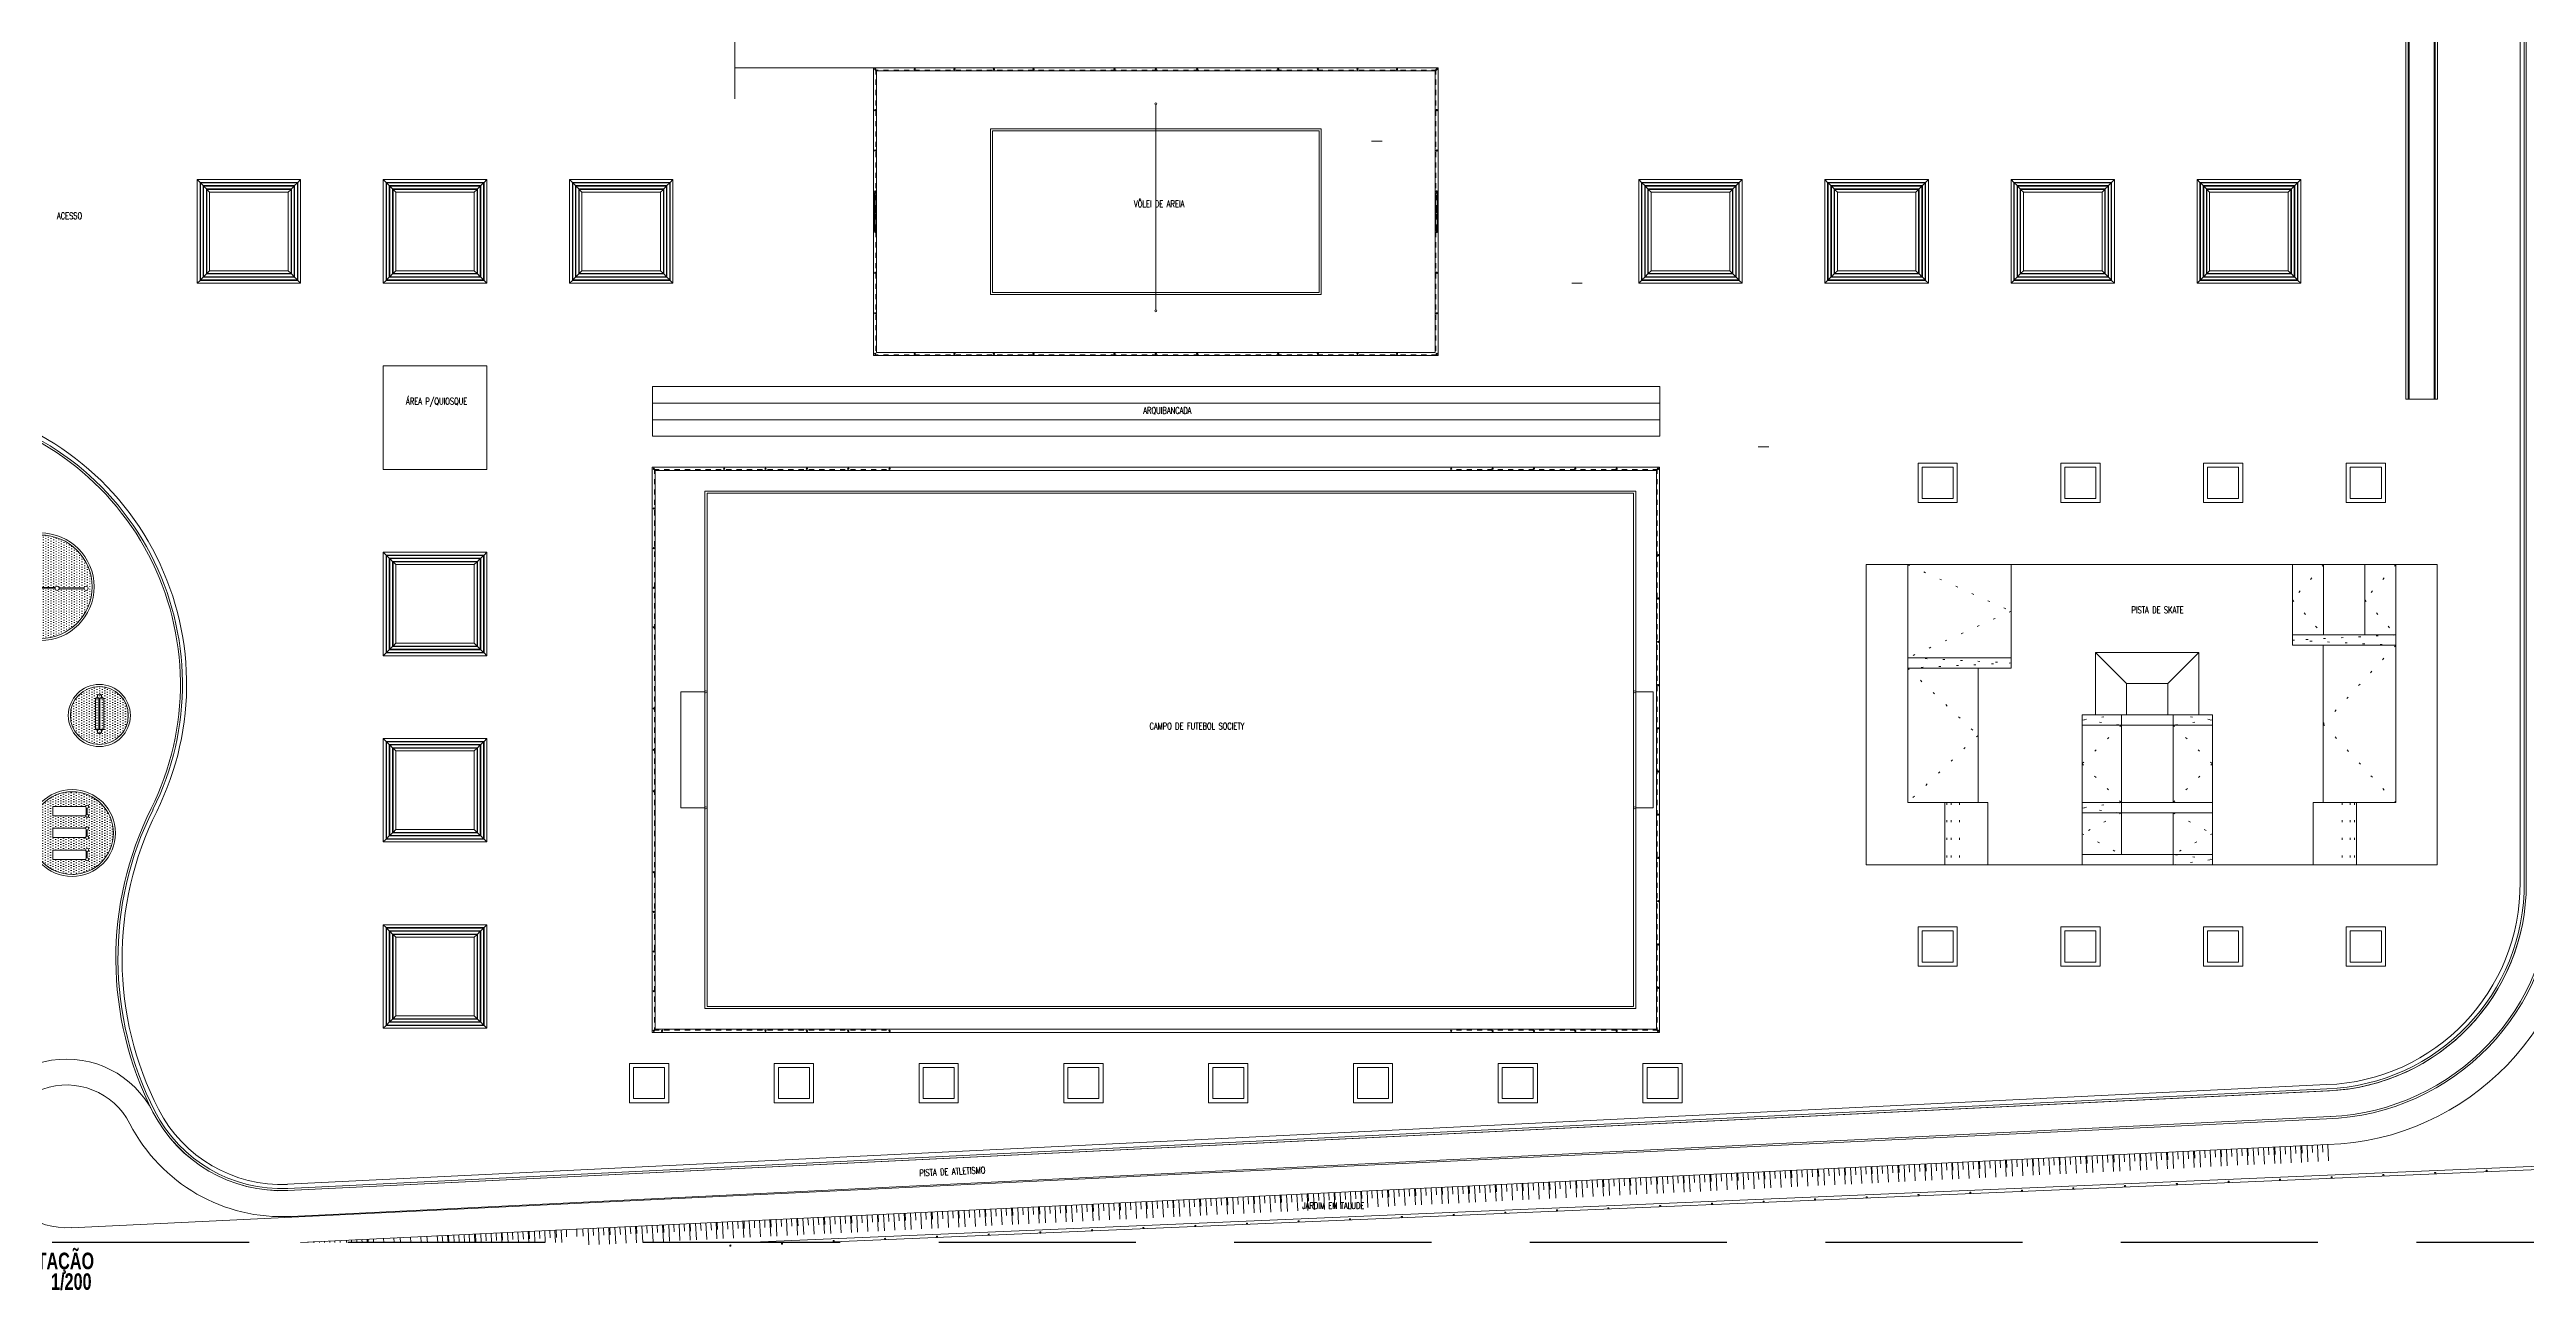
# Model space of a CAD drawing. Header units: millimetres. Extents: x 867 to 1330, y 209 to 507.
# Drawn here: x 1148.8 to 1268.6, y 370.1 to 430.1 of the extents above; entities that cross this region are included whole.
import ezdxf
from ezdxf.enums import TextEntityAlignment as Align

# ---------------------------------------------------------------- set-up
doc = ezdxf.new("R2010")
doc.units = ezdxf.units.MM
doc.header["$LTSCALE"] = 5
for name, pattern in [('ACAD_ISO07W100', [3, 0, -3]), ('ARQ-MEPJ_BAS-PJ1-GERAL-R06$0$TT4', [0.1, 0.05, -0.05]), ('HIDDEN', [9.525, 6.35, -3.175])]:
    doc.linetypes.add(name, pattern=pattern)
for name, color, linetype, lineweight in [('I-ARQ', 8, 'Continuous', 0), ('I-NORMO_ARQ', 9, 'Continuous', 0), ('I-TEXTOS', 2, 'Continuous', 25)]:
    doc.layers.add(name, color=color, linetype=linetype, lineweight=lineweight)
doc.styles.add('ROMANS', font='ROMANS.SHX', dxfattribs={"height": 0.25})
doc.styles.add('SANSSERIFBOLD', font='sasb____.pfb')

# ---------------------------------------------------------------- blocks, each defined once
blk = doc.blocks.new('A$C2C1F21F5')
at = {"layer": 'I-ARQ'}
for p, q in [((15.07, 11.9), (15.22, 11.9)), ((15.67, -36.8), (15.67, 11.9)), ((16.47, -36.8), (16.47, 11.9))]:
    blk.add_line(p, q, dxfattribs=at)
for points in [[(16.07, -36.8), (14.87, -36.8), (14.87, 11.9), (16.07, 11.9)], [(16.07, -36.8), (17.27, -36.8), (17.27, 11.9), (16.07, 11.9)]]:
    blk.add_lwpolyline(points, dxfattribs=at)
blk = doc.blocks.new('A$C7A5F3391')
at = {"layer": 'I-ARQ', "ltscale": 10}
for p, q in [((0.14, 4.87), (0, 5)), ((0.29, 4.71), (0.16, 4.85)), ((4.71, 4.71), (4.85, 4.85)), ((4.87, 4.87), (5, 5)), ((0.45, 4.56), (0.31, 4.69)), ((0.47, 4.54), (0.6, 4.4)), ((4.54, 4.54), (4.4, 4.4)), ((4.56, 4.56), (4.69, 4.69)), ((0.14, 0.14), (0, 0)), ((0.29, 0.29), (0.16, 0.16)), ((0.45, 0.45), (0.31, 0.31)), ((0.47, 0.47), (0.6, 0.6)), ((4.54, 0.47), (4.4, 0.6)), ((4.56, 0.45), (4.69, 0.31)), ((4.71, 0.29), (4.85, 0.16)), ((4.87, 0.14), (5, 0))]:
    blk.add_line(p, q, dxfattribs=at)
for points in [[(0, 4.87), (0, 5), (5, 5), (5, 0), (4.87, 0)], [(5, 0.14), (5, 0), (0, 0), (0, 5), (0.14, 5)], [(0, 4.71), (0, 4.85)], [(0.14, 4.87), (0.14, 0.14), (4.87, 0.14)], [(4.87, 0.14), (4.87, 4.87), (0.14, 4.87)], [(0.16, 4.85), (4.85, 4.85), (4.85, 0.16), (0.16, 0.16), (0.16, 4.85)], [(0, 4.56), (0, 4.69)], [(0.29, 4.71), (0.29, 0.29), (4.71, 0.29)], [(0.29, 4.58), (0.29, 4.71), (4.71, 4.71), (4.71, 0.47)], [(4.71, 0.29), (4.71, 4.71), (0.29, 4.71)], [(4.54, 0.29), (0.29, 0.29), (0.29, 4.54)], [(4.54, 0.47), (0.47, 0.47), (0.47, 4.54)], [(4.54, 0), (4.4, 0)]]:
    blk.add_lwpolyline(points, dxfattribs=at)
for points in [[(4.69, 0.31), (0.31, 0.31), (0.31, 4.69), (4.69, 4.69), (4.69, 0.31)], [(4.56, 0.45), (4.56, 4.56), (0.45, 4.56), (0.45, 0.45), (4.56, 0.45)], [(0.47, 4.54), (0.47, 0.47), (4.54, 0.47), (4.54, 4.54)], [(4.4, 0.6), (4.4, 4.4), (0.6, 4.4), (0.6, 0.6), (4.4, 0.6)]]:
    blk.add_lwpolyline(points, close=True, dxfattribs=at)
blk = doc.blocks.new('A$C72AE6952')
at = {"layer": 'I-ARQ'}
for p, q in [((48.7, 27.3), (0, 27.3)), ((0, 27.3), (0, 0)), ((48.55, 27.15), (0.15, 27.15)), ((0.15, 27.15), (0.15, 0.15)), ((0.15, 0.65), (0.15, 26.65)), ((48.55, 27.15), (48.55, 0.15)), ((48.7, 27.3), (48.7, 0)), ((0.3, 10.85), (0.3, 16.45)), ((0.3, 16.45), (1.15, 16.45)), ((47.32, 16.45), (46.15, 16.45)), ((47.32, 10.85), (47.32, 16.45)), ((47.32, 10.85), (47.32, 16.45)), ((0.3, 10.85), (1.15, 10.85)), ((47.32, 10.85), (46.15, 10.85)), ((48.7, 0), (0, 0)), ((48.55, 0.15), (0.15, 0.15))]:
    blk.add_line(p, q, dxfattribs=at)
at = {"layer": 'I-ARQ', "linetype": 'ARQ-MEPJ_BAS-PJ1-GERAL-R06$0$TT4'}
for p, q in [((0.07, 27.19), (10.07, 27.19)), ((0.11, 27.23), (0.11, 0.07)), ((48.62, 27.19), (37.22, 27.19)), ((48.59, 27.23), (48.59, 0.07)), ((0.07, 0.11), (10.07, 0.11)), ((48.62, 0.11), (37.22, 0.11))]:
    blk.add_line(p, q, dxfattribs=at)
at = {"layer": 'I-ARQ'}
for points in [[(46.15, 1.15), (46.15, 26.15), (1.15, 26.15), (1.15, 1.15)], [(46.05, 1.25), (46.05, 26.05), (1.25, 26.05), (1.25, 1.25)]]:
    blk.add_lwpolyline(points, close=True, dxfattribs=at)
for centre, radius in [((0.07, 27.23), 0.0312), ((0.07, 27.23), 0.0312), ((2.07, 27.23), 0.0312), ((4.07, 27.23), 0.0312), ((6.07, 27.23), 0.0312), ((8.07, 27.23), 0.0312), ((10.07, 27.23), 0.0312), ((37.22, 27.23), 0.0312), ((39.22, 27.23), 0.0312), ((41.22, 27.23), 0.0312), ((43.22, 27.23), 0.0312), ((45.22, 27.23), 0.0312), ((48.62, 27.23), 0.0312), ((48.62, 25.31), 0.0312), ((0.07, 23.05), 0.0312), ((48.62, 23.4), 0.0312), ((0.07, 20.96), 0.0312), ((48.62, 21.48), 0.0312), ((48.62, 19.57), 0.0312), ((0.07, 18.87), 0.0312), ((0.07, 16.78), 0.0312), ((1.2, 16.45), 0.05), ((46.1, 16.45), 0.05), ((48.62, 15.65), 0.0312), ((0.07, 14.69), 0.0312), ((48.62, 13.65), 0.0312), ((0.07, 12.61), 0.0312), ((1.2, 10.85), 0.05), ((46.1, 10.85), 0.05), ((48.62, 11.65), 0.0312), ((0.07, 10.52), 0.0312), ((0.07, 8.43), 0.0312), ((48.62, 7.74), 0.0312), ((0.07, 6.34), 0.0312), ((48.62, 5.82), 0.0312), ((0.07, 4.25), 0.0312), ((48.62, 3.91), 0.0312), ((0.07, 2.16), 0.0312), ((48.62, 1.99), 0.0312), ((0.07, 0.07), 0.0312), ((2.07, 0.07), 0.0312), ((4.07, 0.07), 0.0312), ((6.07, 0.07), 0.0312), ((8.07, 0.07), 0.0312), ((10.07, 0.07), 0.0312), ((37.22, 0.07), 0.0312), ((39.22, 0.07), 0.0312), ((41.22, 0.07), 0.0312), ((43.22, 0.07), 0.0312), ((48.22, 0.07), 0.0312), ((48.62, 0.07), 0.0312)]:
    blk.add_circle(centre, radius, dxfattribs=at)
blk = doc.blocks.new('A$C41BB26E9')
at = {"layer": 'I-ARQ'}
for p, q in [((3.4, 25.6), (0, 25.6)), ((11.5, 25.6), (3.9, 25.6)), ((11.5, 23.7), (11.5, 25.6)), ((3.4, 24.1), (0, 24.1)), ((11.5, 23.7), (14.5, 23.7)), ((11.5, 21.61), (11.5, 23.7)), ((3.4, 22.1), (0, 22.1)), ((11.5, 22.09), (3.9, 22.09)), ((11.5, 21.61), (14.5, 21.61)), ((3.4, 20.6), (0, 20.6)), ((7.25, 16.08), (4.25, 16.08)), ((4.25, 11.08), (4.25, 16.08)), ((5.75, 14.58), (4.25, 16.08)), ((7.75, 16.73), (11.5, 16.73)), ((12, 16.73), (14, 16.73)), ((7.25, 14.58), (5.75, 14.58)), ((5.75, 12.58), (5.75, 14.58)), ((7.75, 14.83), (7.25, 14.83)), ((7.75, 14.83), (11.5, 14.83)), ((12, 14.83), (14, 14.83)), ((14, 14.83), (14.5, 14.83)), ((4.25, 11.08), (5.75, 12.58)), ((7.25, 12.58), (5.75, 12.58)), ((7.75, 12.33), (7.25, 12.33)), ((7.75, 12.33), (11.5, 12.33)), ((11.5, 12.33), (12, 12.33)), ((12, 12.33), (14, 12.33)), ((7.25, 11.08), (4.25, 11.08)), ((7.75, 10.43), (11.5, 10.43)), ((12, 10.43), (14, 10.43)), ((4.5, 7), (0, 7)), ((5, 5.4), (11.5, 5.4)), ((11.5, 5.88), (14.5, 5.88)), ((11.5, 3.8), (11.5, 5.88)), ((14.5, 3.8), (11.5, 3.8)), ((11.5, 2), (11.5, 3.8)), ((4.5, 2), (0, 2)), ((5, 2), (11.5, 2))]:
    blk.add_line(p, q, dxfattribs=at)
at = {"layer": 'I-ARQ', "linetype": 'ACAD_ISO07W100', "ltscale": 0.05}
for p, q in [((0, 25.6), (1.7, 24.1)), ((1.7, 24.1), (3.4, 25.6)), ((3.4, 25.6), (3.65, 20.6)), ((3.65, 20.6), (3.9, 25.6)), ((3.9, 25.6), (7.7, 22.09)), ((7.7, 22.09), (11.5, 25.6)), ((11.5, 23.6), (14.5, 23.6)), ((11.5, 23.4), (14.5, 23.4)), ((11.5, 23), (14.5, 23)), ((0, 22.1), (1.7, 20.6)), ((1.7, 20.6), (3.4, 22.1)), ((7.25, 14.83), (7.5, 16.73)), ((7.5, 16.73), (7.75, 14.83)), ((7.75, 14.83), (9.62, 16.73)), ((9.62, 16.73), (11.5, 14.83)), ((12, 14.83), (13, 16.73)), ((13, 16.73), (14, 14.83)), ((14.25, 16.73), (14, 14.83)), ((14.5, 14.83), (14.25, 16.73)), ((7.25, 12.33), (7.5, 10.43)), ((7.5, 10.43), (7.75, 12.33)), ((7.75, 12.33), (9.62, 10.43)), ((9.62, 10.43), (11.5, 12.33)), ((11.5, 12.33), (11.75, 10.43)), ((11.75, 10.43), (12, 12.33)), ((12, 12.33), (13, 10.43)), ((13, 10.43), (14, 12.33)), ((0, 2), (2.25, 7)), ((2.25, 7), (4.5, 2)), ((4.5, 2), (4.75, 7)), ((4.75, 7), (5, 2)), ((5, 2), (8.25, 5.4)), ((8.25, 5.4), (11.5, 2)), ((11.5, 4.5), (14.5, 4.5)), ((11.5, 4.1), (14.5, 4.1)), ((11.5, 3.9), (14.5, 3.9))]:
    blk.add_line(p, q, dxfattribs=at)
at = {"layer": 'I-ARQ'}
for points in [[(14.5, 23.7), (14.5, 27.6), (0, 27.6), (0, 25.6)], [(0, 25.6), (0, 2)], [(14.5, 16.73), (14.5, 23.7)], [(14.5, 3.8), (14.5, 10.43)], [(0, 2), (0, 0), (14.5, 0), (14.5, 3.8)]]:
    blk.add_lwpolyline(points, dxfattribs=at)
for points in [[(3.4, 25.6), (3.4, 20.6), (3.9, 20.6), (3.9, 25.6), (3.4, 25.6)], [(7.75, 10.43), (7.75, 16.73), (7.25, 16.73), (7.25, 10.43)], [(12, 16.73), (12, 10.43), (11.5, 10.43), (11.5, 16.73)], [(14.5, 16.73), (14.5, 10.43), (14, 10.43), (14, 16.73)], [(5, 7), (5, 2), (4.5, 2), (4.5, 7)]]:
    blk.add_lwpolyline(points, close=True, dxfattribs=at)
blk = doc.blocks.new('A$C345B1117')
at = {"layer": 'I-ARQ'}
for p, q in [((0.66, 0), (0.66, 40)), ((0.76, 0), (0.76, 40)), ((0.81, 0), (0.81, 40)), ((2.03, 0), (2.03, 40)), ((2.08, 0), (2.08, 40)), ((2.18, 0), (2.18, 40)), ((0.81, 38.15), (2.03, 38.15)), ((0.81, 29.15), (2.03, 29.15)), ((0.81, 27.15), (2.03, 27.15)), ((0.81, 27.05), (2.03, 27.05)), ((0.81, 26.85), (2.03, 26.85)), ((0.66, 0), (2.18, 0))]:
    blk.add_line(p, q, dxfattribs=at)
for points in [[(0, 48.05), (2.85, 48.05), (2.85, 40), (0, 40)], [(0.05, 48), (2.8, 48), (2.8, 40.05), (0.05, 40.05)]]:
    blk.add_lwpolyline(points, close=True, dxfattribs=at)
for points in [[(2.03, 38.05), (0.81, 38.05)], [(2.03, 29.05), (0.81, 29.05)], [(0.81, 28.85), (2.03, 28.85)]]:
    blk.add_lwpolyline(points, dxfattribs=at)
blk = doc.blocks.new('A$C153C7E87')
at = {"layer": 'I-ARQ'}
for p, q in [((0, 27.3), (0, 0)), ((13.9, 27.3), (0, 27.3)), ((13.75, 27.15), (0.15, 27.15)), ((0.15, 27.15), (0.15, 0.15)), ((6.04, 27.26), (6.92, 27.26)), ((6.04, 27.19), (6.92, 27.19)), ((6.98, 27.26), (7.86, 27.26)), ((6.98, 27.19), (7.86, 27.19)), ((13.75, 27.15), (13.75, 0.15)), ((13.9, 27.3), (13.9, 0)), ((2.21, 13.65), (12.11, 13.65)), ((13.9, 0), (0, 0)), ((13.75, 0.15), (0.15, 0.15)), ((6.04, 0.11), (6.92, 0.11)), ((6.04, 0.04), (6.92, 0.04)), ((6.98, 0.11), (7.86, 0.11)), ((6.98, 0.04), (7.86, 0.04))]:
    blk.add_line(p, q, dxfattribs=at)
at = {"layer": 'I-ARQ', "linetype": 'ARQ-MEPJ_BAS-PJ1-GERAL-R06$0$TT4'}
for p, q in [((0.04, 27.23), (0.04, 0.08)), ((5.97, 27.19), (0.08, 27.19)), ((6.08, 27.23), (6.89, 27.23)), ((7.01, 27.23), (7.82, 27.23)), ((13.83, 27.19), (7.96, 27.19)), ((13.79, 27.23), (13.79, 0.08)), ((5.97, 0.11), (0.08, 0.11)), ((6.08, 0.08), (6.89, 0.08)), ((7.01, 0.08), (7.82, 0.08)), ((13.83, 0.11), (7.96, 0.11))]:
    blk.add_line(p, q, dxfattribs=at)
at = {"layer": 'I-ARQ'}
blk.add_lwpolyline([(0.15, 27.15), (13.75, 27.15), (13.75, 0.15), (0.15, 0.15), (0.15, 27.15)], dxfattribs=at)
for points in [[(10.95, 5.65), (2.95, 5.65), (2.95, 21.65), (10.95, 21.65)], [(10.85, 5.75), (3.05, 5.75), (3.05, 21.55), (10.85, 21.55)]]:
    blk.add_lwpolyline(points, close=True, dxfattribs=at)
for centre, radius in [((0.08, 27.23), 0.0312), ((2.04, 27.23), 0.0312), ((4, 27.23), 0.0312), ((5.97, 27.23), 0.0312), ((6.04, 27.23), 0.0312), ((6.92, 27.23), 0.0312), ((6.98, 27.23), 0.0312), ((7.86, 27.23), 0.0312), ((7.93, 27.23), 0.0312), ((9.9, 27.23), 0.0312), ((11.86, 27.23), 0.0312), ((13.83, 27.23), 0.0312), ((0.08, 25.31), 0.0312), ((13.83, 25.31), 0.0312), ((0.08, 23.4), 0.0312), ((13.83, 23.4), 0.0312), ((0.08, 21.48), 0.0312), ((13.83, 21.48), 0.0312), ((0.08, 19.57), 0.0312), ((13.83, 19.57), 0.0312), ((0.08, 15.65), 0.0312), ((13.83, 15.65), 0.0312), ((0.08, 13.65), 0.0312), ((2.16, 13.65), 0.05), ((12.16, 13.65), 0.05), ((13.83, 13.65), 0.0312), ((0.08, 11.65), 0.0312), ((13.83, 11.65), 0.0312), ((0.08, 7.74), 0.0312), ((13.83, 7.74), 0.0312), ((0.08, 5.82), 0.0312), ((13.83, 5.82), 0.0312), ((0.08, 3.91), 0.0312), ((13.83, 3.91), 0.0312), ((0.08, 1.99), 0.0312), ((13.83, 1.99), 0.0312), ((0.08, 0.08), 0.0312), ((2.04, 0.08), 0.0312), ((4, 0.08), 0.0312), ((5.97, 0.08), 0.0312), ((6.04, 0.08), 0.0312), ((6.92, 0.08), 0.0312), ((6.98, 0.08), 0.0312), ((7.86, 0.08), 0.0312), ((7.93, 0.08), 0.0312), ((9.9, 0.08), 0.0312), ((11.86, 0.08), 0.0312), ((13.83, 0.08), 0.0312)]:
    blk.add_circle(centre, radius, dxfattribs=at)
blk = doc.blocks.new('03')
at = {"layer": 'I-ARQ'}
for p, q in [((-4.1, 0.02), (-2.9, 0.02)), ((-2.7, 0.02), (-1.5, 0.02)), ((-1.3, 0.02), (-0.1, 0.02)), ((-4.1, -0.03), (-2.9, -0.03)), ((-2.7, -0.03), (-1.5, -0.03)), ((-1.3, -0.03), (-0.1, -0.03))]:
    blk.add_line(p, q, dxfattribs=at)
for centre in [(-4.2, 0), (-2.8, 0), (-1.4, 0), (0, 0)]:
    blk.add_circle(centre, 0.1, dxfattribs=at)
blk = doc.blocks.new('A$C58420811')
at = {"layer": 'I-ARQ'}
h = blk.add_hatch(dxfattribs=at)
h.set_pattern_fill('DOTS', color=256, scale=2, style=0)
h.set_pattern_definition([(0, (0, 0), (0.0625, 0.125), [0, -0.125])])
h.paths.add_polyline_path([(0.6, 3.1, 1), (5.6, 3.1, 1)])
h.paths.add_polyline_path([(3.27, 3.91, -0.34231), (3.19, 3.82), (3.19, 2.61, -0.341687), (3.26, 2.51, -0.328756), (3.19, 2.42), (3.19, 1.21, -0.341687), (3.27, 1.11, -1), (3.07, 1.11, -0.34231), (3.14, 1.21), (3.14, 2.42, -0.355179), (3.06, 2.51, -0.34231), (3.14, 2.61), (3.14, 3.82, -0.341687), (3.07, 3.91, -0.34231), (3.14, 4.01), (3.14, 5.22, -0.341687), (3.07, 5.31, -1), (3.27, 5.31, -0.34231), (3.19, 5.22), (3.19, 4.01, -0.341687)], flags=16)
for radius in [2.6, 2.5]:
    blk.add_circle((3.1, 3.1), radius, dxfattribs=at)
at = {"layer": 'I-ARQ', "rotation": 269.9359349999842}
blk.add_blockref('03', (3.17, 1.11), dxfattribs=at)
blk = doc.blocks.new('04')
at = {"layer": 'I-ARQ'}
for p, q in [((0, 0), (0, 0.45)), ((0, 0.45), (1.57, 0.45)), ((0, 0), (1.57, 0)), ((1.6, 0.06), (1.6, 0.39)), ((1.65, 0.08), (1.65, 0.38))]:
    blk.add_line(p, q, dxfattribs=at)
for centre in [(1.65, 0.45), (1.65, 0)]:
    blk.add_circle(centre, 0.075, dxfattribs=at)
blk = doc.blocks.new('A$C77C96547')
at = {"layer": 'I-ARQ'}
h = blk.add_hatch(dxfattribs=at)
h.set_pattern_fill('DOTS', color=256, scale=2, style=0)
h.set_pattern_definition([(0, (0.1, 0.1), (0.0625, 0.125), [0, -0.125])])
h.paths.add_polyline_path([(0.1, 2.1, 1), (4.1, 2.1, 1)])
h.paths.add_polyline_path([(2.39, 2.83, -0.414214), (2.32, 2.75), (2.32, 1.18), (1.87, 1.18), (1.87, 2.75, -0.414214), (1.79, 2.83, -1), (1.94, 2.83), (2.24, 2.83, -1)], flags=16)
h.paths.add_polyline_path([(2.99, 2.83), (3.29, 2.83, -1), (3.44, 2.83, -0.414214), (3.37, 2.75), (3.37, 1.18), (2.92, 1.18), (2.92, 2.75, -0.414214), (2.84, 2.83, -1)], flags=16)
h.paths.add_polyline_path([(1.34, 2.83, -0.414214), (1.27, 2.75), (1.27, 1.18), (0.82, 1.18), (0.82, 2.75, -0.414214), (0.74, 2.83, -1), (0.89, 2.83), (1.19, 2.83, -1)], flags=16)
for radius in [2.1, 2]:
    blk.add_circle((2.1, 2.1), radius, dxfattribs=at)
at = {"layer": 'I-ARQ', "xscale": -1, "rotation": 270.0001287530679}
for p in [(0.82, 1.18), (1.87, 1.18), (2.92, 1.18)]:
    blk.add_blockref('04', p, dxfattribs=at)
blk = doc.blocks.new('02')
at = {"layer": 'I-ARQ'}
for p, q in [((-1.5, 0.4), (-1.5, 0.22)), ((-1.5, 0.4), (0, 0.4)), ((-1.5, 0.22), (0, 0.22)), ((-1.5, 0.17), (0, 0.17)), ((-1.5, 0.17), (-1.5, 0)), ((0, 0), (-1.5, 0)), ((0, 0.4), (0, 0.22)), ((0, 0.17), (0, 0))]:
    blk.add_line(p, q, dxfattribs=at)
for centre in [(-1.6, 0.2), (0.1, 0.2)]:
    blk.add_circle(centre, 0.1, dxfattribs=at)
blk = doc.blocks.new('A$C1ED3793C')
at = {"layer": 'I-ARQ'}
h = blk.add_hatch(dxfattribs=at)
h.set_pattern_fill('DOTS', color=256, scale=2, style=0)
h.set_pattern_definition([(0, (0.1, 0.1), (0.0625, 0.125), [0, -0.125])])
h.paths.add_polyline_path([(2.9, 1.5, 1), (0.1, 1.5, 1)])
for radius in [1.5, 1.4]:
    blk.add_circle((1.5, 1.5), radius, dxfattribs=at)
at = {"layer": 'I-ARQ', "rotation": 359.9998712936226}
blk.add_blockref('02', (2.17, 1.31), dxfattribs=at)
blk = doc.blocks.new('CERCA')
at = {"layer": 'I-ARQ'}
blk.add_lwpolyline([(-0.02, 0), (0.03, 0), (0.03, -0.06), (-0.02, -0.06)], close=True, dxfattribs=at)
blk = doc.blocks.new('TALUDE 01')
at = {"layer": 'I-ARQ'}
for p, q in [((-1.26, -0.01), (-1.26, 0.79)), ((-1, 0), (-1, 0.35)), ((-0.76, -0.01), (-0.76, 0.79)), ((-0.5, 0), (-0.5, 0.35)), ((-0.26, -0.01), (-0.26, 0.79)), ((0, 0), (0, 0.35))]:
    blk.add_line(p, q, dxfattribs=at)

msp = doc.modelspace()

# ---------------------------------------------------------------- linework, layer by layer
at = {"linetype": 'HIDDEN', "ltscale": 0.3}
msp.add_lwpolyline([(1137.87, 487.62), (1272.76, 487.62), (1272.76, 372.43), (1137.87, 372.43)], close=True, dxfattribs=at)
at = {"layer": 'I-ARQ'}
for p, q in [((1268.25, 456.84), (1268.25, 389.83)), ((1268.45, 456.84), (1268.45, 389.83)), ((1268.55, 456.84), (1268.55, 389.75)), ((1268.55, 456.84), (1268.55, 389.75)), ((1241.04, 385.78), (1241.04, 387.68)), ((1160.31, 375.24), (1258.89, 380.06)), ((1160.32, 375.04), (1258.9, 379.86)), ((1160.33, 374.94), (1258.93, 379.76)), ((1160.33, 374.94), (1259.03, 379.76)), ((1160.48, 373.69), (1259.07, 378.51)), ((1149.85, 373.14), (1258.89, 378.41)), ((1160.94, 372.43), (1258.94, 377.16)), ((1182.42, 372.43), (1289.64, 376.99)), ((1185.95, 372.43), (1289.79, 376.84)), ((1185.73, 373.63), (1185.77, 372.83)), ((1185.97, 373.63), (1185.99, 373.28)), ((1186.23, 373.66), (1186.27, 372.86)), ((1186.27, 373.65), (1186.29, 373.3)), ((1186.53, 373.67), (1186.57, 372.87)), ((1186.77, 373.67), (1186.79, 373.32)), ((1187.03, 373.7), (1187.07, 372.89)), ((1187.27, 373.7), (1187.29, 373.35)), ((1187.53, 373.72), (1187.57, 372.92)), ((1161.06, 372.44), (1161.06, 372.43)), ((1161.3, 372.44), (1161.3, 372.43)), ((1161.56, 372.47), (1161.56, 372.43)), ((1161.6, 372.46), (1161.6, 372.43)), ((1161.86, 372.48), (1161.86, 372.43)), ((1162.1, 372.48), (1162.1, 372.43)), ((1162.36, 372.5), (1162.36, 372.43)), ((1162.6, 372.51), (1162.6, 372.43)), ((1162.86, 372.53), (1162.86, 372.43)), ((1163.16, 372.54), (1163.16, 372.43)), ((1163.4, 372.54), (1163.41, 372.43)), ((1163.66, 372.57), (1163.66, 372.43)), ((1163.9, 372.57), (1163.91, 372.43)), ((1164.16, 372.59), (1164.16, 372.43)), ((1164.2, 372.58), (1164.21, 372.43)), ((1164.46, 372.61), (1164.46, 372.43)), ((1164.95, 372.63), (1164.96, 372.43)), ((1165.45, 372.65), (1165.46, 372.43)), ((1165.75, 372.67), (1165.77, 372.43)), ((1166.25, 372.69), (1166.27, 372.43)), ((1166.75, 372.72), (1166.77, 372.43)), ((1167.05, 372.73), (1167.07, 372.43)), ((1167.55, 372.76), (1167.57, 372.43)), ((1167.79, 372.76), (1167.81, 372.41)), ((1168.05, 372.78), (1168.07, 372.43)), ((1168.09, 372.77), (1168.11, 372.42)), ((1168.35, 372.79), (1168.37, 372.43)), ((1168.59, 372.8), (1168.61, 372.44)), ((1168.85, 372.82), (1168.87, 372.43)), ((1169.09, 372.82), (1169.11, 372.47)), ((1169.35, 372.84), (1169.37, 372.43)), ((1169.39, 372.83), (1169.41, 372.48)), ((1169.65, 372.86), (1169.67, 372.43)), ((1169.89, 372.86), (1169.91, 372.51)), ((1170.15, 372.88), (1170.17, 372.43)), ((1170.39, 372.88), (1170.41, 372.53)), ((1170.65, 372.9), (1170.67, 372.43)), ((1170.69, 372.9), (1170.71, 372.55)), ((1170.95, 372.92), (1170.97, 372.43)), ((1171.19, 372.92), (1171.21, 372.57)), ((1171.45, 372.94), (1171.47, 372.43)), ((1171.69, 372.95), (1171.71, 372.59)), ((1171.95, 372.97), (1171.97, 372.43)), ((1171.99, 372.96), (1172.01, 372.61)), ((1172.25, 372.98), (1172.27, 372.43)), ((1172.49, 372.98), (1172.51, 372.63)), ((1172.75, 373.01), (1172.77, 372.43)), ((1172.99, 373.01), (1173.01, 372.66)), ((1173.24, 373.03), (1173.27, 372.43)), ((1173.29, 373.02), (1173.31, 372.67)), ((1173.54, 373.04), (1173.57, 372.43)), ((1173.79, 373.05), (1173.8, 372.7)), ((1174.29, 373.07), (1174.3, 372.72)), ((1174.59, 373.08), (1174.6, 372.73)), ((1174.84, 373.11), (1174.88, 372.31)), ((1175.09, 373.11), (1175.1, 372.76)), ((1175.34, 373.13), (1175.38, 372.33)), ((1175.59, 373.13), (1175.6, 372.78)), ((1175.84, 373.16), (1175.88, 372.35)), ((1175.89, 373.15), (1175.9, 372.8)), ((1176.14, 373.17), (1176.18, 372.37)), ((1176.38, 373.17), (1176.4, 372.82)), ((1176.64, 373.19), (1176.68, 372.39)), ((1176.88, 373.2), (1176.9, 372.85)), ((1177.14, 373.22), (1177.18, 372.42)), ((1177.18, 373.21), (1177.2, 372.86)), ((1177.44, 373.23), (1177.48, 372.43)), ((1177.68, 373.23), (1177.7, 372.88)), ((1177.94, 373.26), (1177.98, 372.46)), ((1178.18, 373.26), (1178.2, 372.91)), ((1178.44, 373.28), (1178.48, 372.48)), ((1178.48, 373.27), (1178.5, 372.92)), ((1178.74, 373.3), (1178.78, 372.49)), ((1178.98, 373.3), (1179, 372.95)), ((1179.24, 373.32), (1179.28, 372.52)), ((1179.48, 373.32), (1179.5, 372.97)), ((1179.74, 373.34), (1179.78, 372.54)), ((1179.78, 373.34), (1179.8, 372.98)), ((1180.04, 373.36), (1180.08, 372.56)), ((1180.28, 373.36), (1180.3, 373.01)), ((1180.54, 373.38), (1180.58, 372.58)), ((1180.78, 373.38), (1180.8, 373.03)), ((1181.04, 373.41), (1181.07, 372.6)), ((1181.08, 373.4), (1181.1, 373.05)), ((1181.34, 373.42), (1181.37, 372.62)), ((1181.58, 373.42), (1181.6, 373.07)), ((1181.83, 373.44), (1181.87, 372.64)), ((1182.08, 373.45), (1182.09, 373.1)), ((1182.33, 373.47), (1182.37, 372.67)), ((1182.38, 373.46), (1182.39, 373.11)), ((1182.63, 373.48), (1182.67, 372.68)), ((1182.88, 373.49), (1182.89, 373.13)), ((1183.13, 373.51), (1183.17, 372.71)), ((1183.38, 373.51), (1183.39, 373.16)), ((1183.63, 373.53), (1183.67, 372.73)), ((1183.68, 373.52), (1183.69, 373.17)), ((1183.93, 373.55), (1183.97, 372.74)), ((1184.18, 373.55), (1184.19, 373.2)), ((1184.43, 373.57), (1184.47, 372.77)), ((1184.68, 373.57), (1184.69, 373.22)), ((1184.93, 373.59), (1184.97, 372.79)), ((1184.97, 373.59), (1184.99, 373.24)), ((1185.23, 373.61), (1185.27, 372.81)), ((1185.47, 373.61), (1185.49, 373.26))]:
    msp.add_line(p, q, dxfattribs=at)
at = {"layer": 'I-ARQ', "linetype": 'HIDDEN'}
for p, q in [((1181.94, 436.18), (1181.94, 427.69)), ((1181.94, 429.18), (1188.64, 429.18))]:
    msp.add_line(p, q, dxfattribs=at)
msp.add_lwpolyline([(1169.94, 414.78), (1169.94, 409.78), (1164.94, 409.78), (1164.94, 414.78)], close=True, dxfattribs=at)
at = {"layer": 'I-ARQ'}
for points in [[(1241.04, 410.08), (1239.14, 410.08), (1239.14, 408.18), (1241.04, 408.18)], [(1240.84, 409.88), (1239.34, 409.88), (1239.34, 408.38), (1240.84, 408.38)], [(1247.94, 410.08), (1246.04, 410.08), (1246.04, 408.18), (1247.94, 408.18)], [(1247.74, 409.88), (1246.24, 409.88), (1246.24, 408.38), (1247.74, 408.38)], [(1252.94, 410.08), (1254.84, 410.08), (1254.84, 408.18), (1252.94, 408.18)], [(1253.14, 409.88), (1254.64, 409.88), (1254.64, 408.38), (1253.14, 408.38)], [(1259.84, 410.08), (1261.74, 410.08), (1261.74, 408.18), (1259.84, 408.18)], [(1260.04, 409.88), (1261.54, 409.88), (1261.54, 408.38), (1260.04, 408.38)], [(1241.04, 385.78), (1239.14, 385.78), (1239.14, 387.68), (1241.04, 387.68)], [(1240.84, 385.98), (1239.34, 385.98), (1239.34, 387.48), (1240.84, 387.48)], [(1247.94, 385.78), (1246.04, 385.78), (1246.04, 387.68), (1247.94, 387.68)], [(1247.74, 385.98), (1246.24, 385.98), (1246.24, 387.48), (1247.74, 387.48)], [(1252.94, 385.78), (1254.84, 385.78), (1254.84, 387.68), (1252.94, 387.68)], [(1253.14, 385.98), (1254.64, 385.98), (1254.64, 387.48), (1253.14, 387.48)], [(1259.84, 385.78), (1261.74, 385.78), (1261.74, 387.68), (1259.84, 387.68)], [(1260.04, 385.98), (1261.54, 385.98), (1261.54, 387.48), (1260.04, 387.48)], [(1178.74, 379.18), (1178.74, 381.08), (1176.84, 381.08), (1176.84, 379.18)], [(1178.54, 379.38), (1178.54, 380.88), (1177.04, 380.88), (1177.04, 379.38)], [(1185.74, 379.18), (1185.74, 381.08), (1183.84, 381.08), (1183.84, 379.18)], [(1185.54, 379.38), (1185.54, 380.88), (1184.04, 380.88), (1184.04, 379.38)], [(1192.74, 379.18), (1192.74, 381.08), (1190.84, 381.08), (1190.84, 379.18)], [(1192.54, 379.38), (1192.54, 380.88), (1191.04, 380.88), (1191.04, 379.38)], [(1199.74, 379.18), (1199.74, 381.08), (1197.84, 381.08), (1197.84, 379.18)], [(1199.54, 379.38), (1199.54, 380.88), (1198.04, 380.88), (1198.04, 379.38)], [(1206.74, 379.18), (1206.74, 381.08), (1204.84, 381.08), (1204.84, 379.18)], [(1206.54, 379.38), (1206.54, 380.88), (1205.04, 380.88), (1205.04, 379.38)], [(1213.74, 379.18), (1213.74, 381.08), (1211.84, 381.08), (1211.84, 379.18)], [(1213.54, 379.38), (1213.54, 380.88), (1212.04, 380.88), (1212.04, 379.38)], [(1220.74, 379.18), (1220.74, 381.08), (1218.84, 381.08), (1218.84, 379.18)], [(1220.54, 379.38), (1220.54, 380.88), (1219.04, 380.88), (1219.04, 379.38)], [(1227.74, 379.18), (1227.74, 381.08), (1225.84, 381.08), (1225.84, 379.18)], [(1227.54, 379.38), (1227.54, 380.88), (1226.04, 380.88), (1226.04, 379.38)]]:
    msp.add_lwpolyline(points, close=True, dxfattribs=at)
msp.add_lwpolyline([(1160.33, 374.94, -0.292614), (1153.8, 378.73)], format="xyb", dxfattribs=at)
for centre, radius, start, end in [((1141.67, 399.4), 13.76, 333.4943, 83.2969), ((1141.67, 399.4), 13.46, 333.4943, 81.8202), ((1141.67, 399.4), 13.56, 333.4943, 81.8267), ((1168.24, 386.15), 16.23, 153.4943, 207.195), ((1168.24, 386.15), 16.13, 153.4943, 207.195), ((1168.24, 386.15), 15.93, 153.4943, 207.195), ((1258.55, 389.75), 9.7, 272.039, 0.4848), ((1258.55, 389.75), 11.35, 271.739, 0.3786), ((1258.55, 389.75), 9.9, 272.039, 0.4848), ((1258.55, 389.75), 10, 272.2198, 0.0009), ((1258.55, 389.75), 12.6, 271.7989, 0.482), ((1258.55, 389.75), 10, 272.7981, 0.0008), ((1258.55, 389.75), 11.25, 272.6775, 0.0008), ((1149.62, 376.59), 4.7, 27.195, 242.2447), ((1149.62, 376.59), 3.45, 27.195, 273.832), ((1160.03, 381.93), 7, 207.195, 272.4359), ((1160.03, 381.93), 6.9, 207.195, 272.4359), ((1160.03, 381.93), 6.7, 207.195, 272.4359), ((1160.03, 381.93), 8.25, 207.195, 273.1602)]:
    msp.add_arc(centre, radius, start, end, dxfattribs=at)
at = {"layer": 'I-NORMO_ARQ'}
for p, q in [((1212.72, 425.63), (1213.23, 425.63)), ((1222.4, 418.77), (1222.9, 418.77)), ((1231.41, 410.87), (1231.92, 410.87))]:
    msp.add_line(p, q, dxfattribs=at)

# ---------------------------------------------------------------- block references
at = {"layer": 'I-ARQ', "xscale": -1}
msp.add_blockref('A$C345B1117', (1264.91, 413.18), dxfattribs=at)
for name, p, rotation in [('A$C153C7E87', (1188.64, 415.28), 270), ('A$C7A5F3391', (1230.64, 423.78), 90), ('A$C7A5F3391', (1239.64, 423.78), 90), ('A$C7A5F3391', (1248.64, 423.78), 90), ('A$C7A5F3391', (1257.64, 423.78), 90), ('A$C72AE6952', (1226.64, 382.58), 6.670104468753379e-09)]:
    msp.add_blockref(name, p, dxfattribs=dict(at, rotation=rotation))
at = {"layer": 'I-ARQ'}
for name, p, rotation in [('A$C7A5F3391', (1155.94, 423.78), 270), ('A$C7A5F3391', (1164.94, 423.78), 270), ('A$C7A5F3391', (1173.94, 423.78), 270), ('A$C2C1F21F5', (1214.75, 428.65), 270), ('A$C58420811', (1145.26, 407.21), 270), ('A$C7A5F3391', (1164.94, 405.78), 270), ('A$C41BB26E9', (1236.64, 405.18), 270), ('A$C1ED3793C', (1149.71, 399.39), 270), ('A$C7A5F3391', (1164.94, 396.78), 270), ('A$C77C96547', (1147.79, 394.31), 270), ('A$C7A5F3391', (1164.94, 387.78), 270), ('TALUDE 01', (1234.32, 375.97), 182.7634959852378), ('TALUDE 01', (1235.62, 376.03), 182.7634959852378), ('TALUDE 01', (1236.91, 376.09), 182.7634959852378), ('TALUDE 01', (1238.21, 376.16), 182.7634959852378), ('TALUDE 01', (1239.51, 376.22), 182.7634959852378), ('TALUDE 01', (1240.81, 376.28), 182.7634959852378), ('TALUDE 01', (1242.11, 376.34), 182.7634959852378), ('TALUDE 01', (1243.41, 376.41), 182.7634959852378), ('TALUDE 01', (1244.71, 376.47), 182.7634959852378), ('TALUDE 01', (1246, 376.53), 182.7634959852378), ('TALUDE 01', (1247.3, 376.59), 182.7634959852378), ('TALUDE 01', (1248.6, 376.66), 182.7634959852378), ('TALUDE 01', (1249.9, 376.72), 182.7634959852378), ('TALUDE 01', (1251.2, 376.78), 182.7634959852378), ('TALUDE 01', (1252.5, 376.85), 182.7634959852378), ('TALUDE 01', (1253.79, 376.91), 182.7634959852378), ('TALUDE 01', (1255.09, 376.97), 182.7634959852378), ('TALUDE 01', (1256.39, 377.03), 182.7634959852378), ('TALUDE 01', (1257.69, 377.1), 182.7634959852378), ('TALUDE 01', (1209.65, 374.78), 182.7634959852378), ('TALUDE 01', (1210.94, 374.84), 182.7634959852378), ('TALUDE 01', (1212.24, 374.9), 182.7634959852378), ('TALUDE 01', (1213.54, 374.97), 182.7634959852378), ('TALUDE 01', (1214.84, 375.03), 182.7634959852378), ('TALUDE 01', (1216.14, 375.09), 182.7634959852378), ('TALUDE 01', (1217.44, 375.15), 182.7634959852378), ('TALUDE 01', (1218.74, 375.22), 182.7634959852378), ('TALUDE 01', (1220.03, 375.28), 182.7634959852378), ('TALUDE 01', (1221.33, 375.34), 182.7634959852378), ('TALUDE 01', (1222.63, 375.4), 182.7634959852378), ('TALUDE 01', (1223.93, 375.47), 182.7634959852378), ('TALUDE 01', (1225.23, 375.53), 182.7634959852378), ('TALUDE 01', (1226.53, 375.59), 182.7634959852378), ('TALUDE 01', (1227.82, 375.65), 182.7634959852378), ('TALUDE 01', (1229.12, 375.72), 182.7634959852378), ('TALUDE 01', (1230.42, 375.78), 182.7634959852378), ('TALUDE 01', (1231.72, 375.84), 182.7634959852378), ('TALUDE 01', (1233.02, 375.91), 182.7634959852378), ('CERCA', (1241.67, 374.8), 182.4362404062261), ('CERCA', (1244.17, 374.9), 182.4362404062261), ('CERCA', (1246.66, 375.01), 182.4362404062261), ('CERCA', (1249.16, 375.12), 182.4362404062261), ('CERCA', (1251.66, 375.22), 182.4362404062261), ('CERCA', (1254.16, 375.33), 182.4362404062261), ('CERCA', (1256.65, 375.43), 182.4362404062261), ('CERCA', (1259.15, 375.54), 182.4362404062261), ('CERCA', (1261.65, 375.65), 182.4362404062261), ('CERCA', (1264.15, 375.75), 182.4362404062261), ('CERCA', (1266.64, 375.86), 182.4362404062261), ('TALUDE 01', (1187.57, 373.71), 182.7634959852378), ('TALUDE 01', (1188.87, 373.77), 182.7634959852378), ('TALUDE 01', (1190.17, 373.84), 182.7634959852378), ('TALUDE 01', (1191.47, 373.9), 182.7634959852378), ('TALUDE 01', (1192.77, 373.96), 182.7634959852378), ('TALUDE 01', (1194.06, 374.03), 182.7634959852378), ('TALUDE 01', (1195.36, 374.09), 182.7634959852378), ('TALUDE 01', (1196.66, 374.15), 182.7634959852378), ('TALUDE 01', (1197.96, 374.21), 182.7634959852378), ('TALUDE 01', (1199.26, 374.28), 182.7634959852378), ('TALUDE 01', (1200.56, 374.34), 182.7634959852378), ('TALUDE 01', (1201.86, 374.4), 182.7634959852378), ('TALUDE 01', (1203.15, 374.46), 182.7634959852378), ('TALUDE 01', (1204.45, 374.53), 182.7634959852378), ('TALUDE 01', (1205.75, 374.59), 182.7634959852378), ('TALUDE 01', (1207.05, 374.65), 182.7634959852378), ('TALUDE 01', (1208.35, 374.71), 182.7634959852378), ('CERCA', (1214.19, 373.63), 182.4362404062261), ('CERCA', (1216.69, 373.73), 182.4362404062261), ('CERCA', (1219.19, 373.84), 182.4362404062261), ('CERCA', (1221.69, 373.95), 182.4362404062261), ('CERCA', (1224.18, 374.05), 182.4362404062261), ('CERCA', (1226.68, 374.16), 182.4362404062261), ('CERCA', (1229.18, 374.27), 182.4362404062261), ('CERCA', (1231.68, 374.37), 182.4362404062261), ('CERCA', (1234.17, 374.48), 182.4362404062261), ('CERCA', (1236.67, 374.58), 182.4362404062261), ('CERCA', (1239.17, 374.69), 182.4362404062261), ('CERCA', (1186.72, 372.46), 182.4362404062261), ('CERCA', (1189.21, 372.57), 182.4362404062261), ('CERCA', (1191.71, 372.67), 182.4362404062261), ('CERCA', (1194.21, 372.78), 182.4362404062261), ('CERCA', (1196.71, 372.88), 182.4362404062261), ('CERCA', (1199.21, 372.99), 182.4362404062261), ('CERCA', (1201.7, 373.1), 182.4362404062261), ('CERCA', (1204.2, 373.2), 182.4362404062261), ('CERCA', (1206.7, 373.31), 182.4362404062261), ('CERCA', (1209.2, 373.42), 182.4362404062261), ('CERCA', (1211.69, 373.52), 182.4362404062261), ('CERCA', (1181.72, 372.25), 182.4362404062261), ('CERCA', (1184.22, 372.35), 182.4362404062261)]:
    msp.add_blockref(name, p, dxfattribs=dict(at, rotation=rotation))

# ---------------------------------------------------------------- texts
at = {"layer": 'I-NORMO_ARQ', "style": 'ROMANS', "width": 0.7}
for s, p in [('VÔLEI DE AREIA', (1202.45, 422.61)), ('ACESSO', (1149.77, 422.03)), ('ÁREA P/QUIOSQUE', (1167.52, 413.07)), ('ARQUIBANCADA', (1202.85, 412.63)), ('PISTA DE SKATE', (1250.72, 402.99)), ('CAMPO DE FUTEBOL SOCIETY', (1204.28, 397.38)), ('JARDIM EM TALUDE', (1210.87, 374.21))]:
    msp.add_text(s, height=0.32, dxfattribs=at).set_placement(p, align=Align.MIDDLE_CENTER)
msp.add_text('PISTA DE ATLETISMO', height=0.32, rotation=2.6595, dxfattribs=at).set_placement((1192.45, 375.86), align=Align.MIDDLE_CENTER)
at = {"layer": 'I-TEXTOS', "color": 4, "style": 'SANSSERIFBOLD', "width": 0.7}
for s, p in [('PLANTA BAIXA - ALIMENTAÇÃO', (1138.66, 371.14)), ('escala                                    1/200', (1138.66, 370.14))]:
    msp.add_text(s, height=0.8, dxfattribs=at).set_placement(p)

doc.saveas('drawing.dxf')
